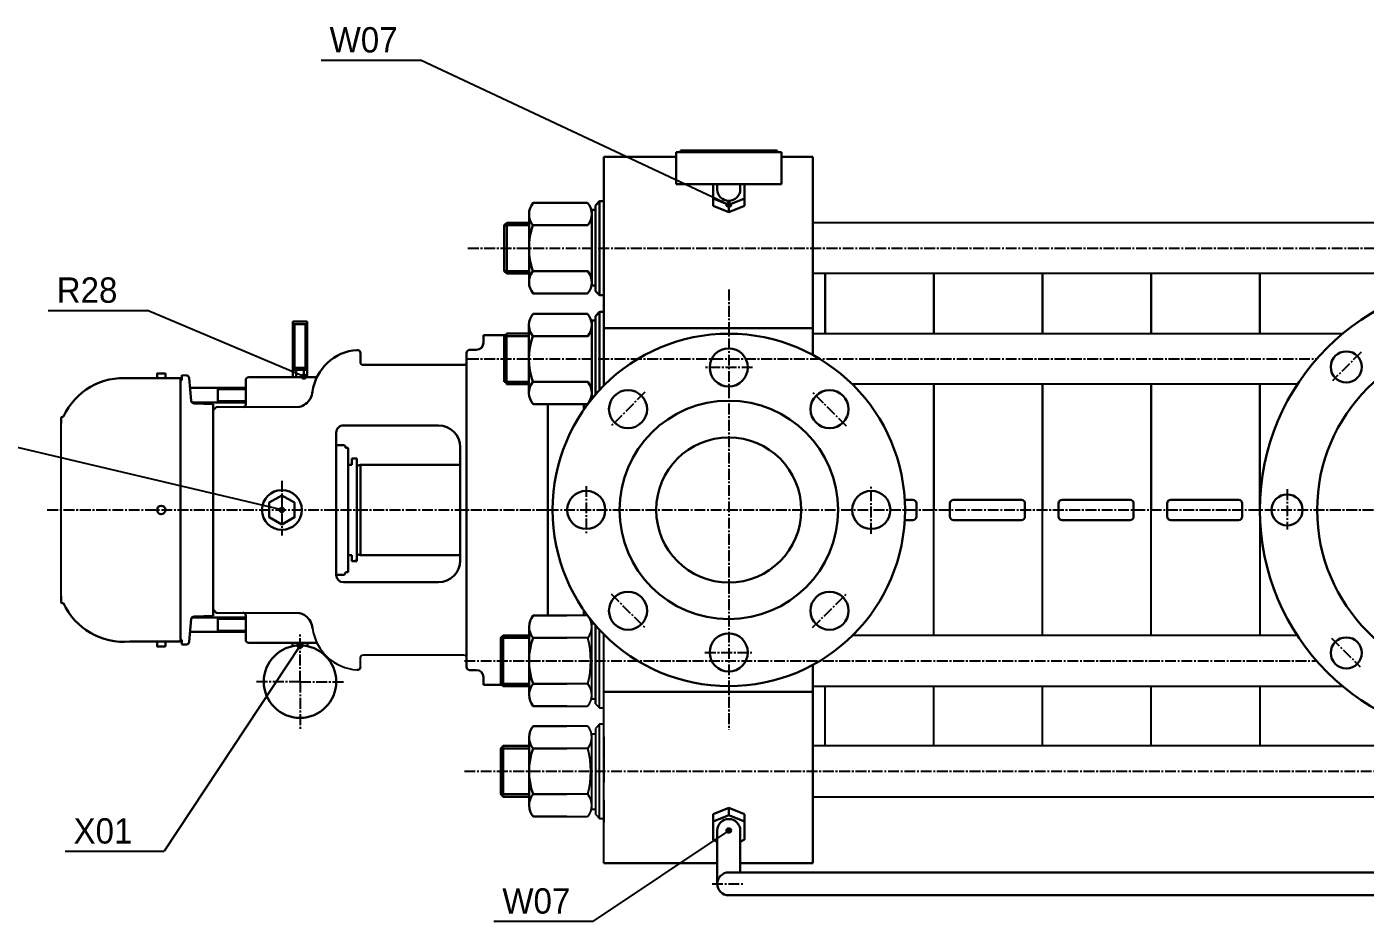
# Model space of a CAD drawing. Header units: millimetres. Extents: x 1235 to 3468, y -658 to 307.
# Drawn here: x 1321.7 to 1414.1, y -336.1 to -274.3 of the extents above; entities that cross this region are included whole.
import ezdxf
from ezdxf.enums import TextEntityAlignment as Align

# ---------------------------------------------------------------- set-up
doc = ezdxf.new("R2010")
doc.units = ezdxf.units.MM
for name, pattern in [('CENTRE', [1.125, 0.75, -0.125, 0.125, -0.125]), ('LDM', [0]), ('SOLID_THICK', [0]), ('SOLID_THIN', [0])]:
    doc.linetypes.add(name, pattern=pattern)
doc.layers.get('0').update_dxf_attribs({"color": 255, "lineweight": 30})
for name, color, linetype in [('11', 3, 'Continuous'), ('4', 7, 'Continuous'), ('5', 7, 'Continuous'), ('810', 7, 'Continuous')]:
    doc.layers.add(name, color=color, linetype=linetype)
doc.layers.add('AM_0', color=7, linetype='Continuous', lineweight=30)
doc.layers.add('AM_5', color=90, linetype='Continuous', lineweight=20)
doc.styles.add('TDM', font='medtext', dxfattribs={"width": 0.975})

msp = doc.modelspace()

# ---------------------------------------------------------------- hatches: boundary and pattern name
at = {"layer": 'AM_5'}
h = msp.add_hatch(dxfattribs=at)
h.set_pattern_fill('ANSI31', color=5, scale=0.005)
h.set_pattern_definition([(45, (-153.271745, -530.046228), (-0.01122532015, 0.01122532015), [])])
h.paths.add_polyline_path([(1370.298, -286.597, 1), (1369.966, -286.597, 1)])
h = msp.add_hatch(dxfattribs=at)
h.set_pattern_fill('ANSI31', color=5, scale=0.005)
h.set_pattern_definition([(45, (-182.61102, -541.90782), (-0.01122532015, 0.01122532015), [])])
h.paths.add_polyline_path([(1340.959, -298.459, 1), (1340.627, -298.459, 1)])
h = msp.add_hatch(dxfattribs=at)
h.set_pattern_fill('ANSI31', color=5, scale=0.005)
h.set_pattern_definition([(45, (-184.12037, -551.115462), (-0.01122532015, 0.01122532015), [])])
h.paths.add_polyline_path([(1339.45, -307.666, 1), (1339.117, -307.666, 1)])
h = msp.add_hatch(dxfattribs=at)
h.set_pattern_fill('ANSI31', color=5, scale=0.005)
h.set_pattern_definition([(45, (-182.870361, -560.469635), (-0.01122532015, 0.01122532015), [])])
h.paths.add_polyline_path([(1340.7, -317.021, 1), (1340.367, -317.021, 1)])
h = msp.add_hatch(dxfattribs=at)
h.set_pattern_fill('ANSI31', color=5, scale=0.005)
h.set_pattern_definition([(45, (-153.271745, -573.242996), (-0.01122532015, 0.01122532015), [])])
h.paths.add_polyline_path([(1370.298, -329.794, 1), (1369.966, -329.794, 1)])

# ---------------------------------------------------------------- linework, layer by layer
at = {"linetype": 'ByBlock'}
for p, q in [((1361.51, -283.291), (1366.492, -283.291)), ((1373.772, -283.291), (1375.936, -283.291)), ((1375.936, -283.291), (1375.936, -294.284)), ((1375.936, -294.284), (1375.936, -296.973)), ((1353.2, -295.602), (1354.796, -295.602)), ((1343.033, -302.325), (1343.033, -309.997)), ((1351.587, -303.325), (1351.587, -311.158)), ((1382.279, -306.961), (1382.831, -306.961)), ((1383.081, -307.211), (1383.081, -307.666)), ((1383.081, -308.122), (1383.081, -307.666)), ((1385.401, -307.211), (1385.401, -307.666)), ((1385.401, -308.122), (1385.401, -307.666)), ((1385.651, -306.961), (1390.331, -306.961)), ((1390.581, -307.211), (1390.581, -307.666)), ((1390.581, -308.122), (1390.581, -307.666)), ((1392.901, -307.211), (1392.901, -307.666)), ((1392.901, -308.122), (1392.901, -307.666)), ((1393.151, -306.961), (1397.831, -306.961)), ((1398.081, -307.211), (1398.081, -307.666)), ((1398.081, -308.122), (1398.081, -307.666)), ((1400.401, -307.211), (1400.401, -307.666)), ((1400.401, -308.122), (1400.401, -307.666)), ((1400.651, -306.961), (1405.331, -306.961)), ((1405.581, -307.211), (1405.581, -307.666)), ((1405.581, -308.122), (1405.581, -307.666)), ((1382.279, -308.372), (1382.831, -308.372)), ((1385.651, -308.372), (1390.331, -308.372)), ((1393.151, -308.372), (1397.831, -308.372)), ((1400.651, -308.372), (1405.331, -308.372)), ((1343.033, -309.997), (1343.033, -312.158)), ((1360.927, -321.043), (1360.927, -315.622)), ((1375.936, -325.13), (1375.936, -318.36)), ((1353.2, -319.731), (1354.448, -319.731)), ((1375.936, -332.041), (1375.936, -325.13)), ((1361.51, -332.041), (1369.34, -332.041)), ((1370.924, -332.041), (1375.936, -332.041))]:
    msp.add_line(p, q, dxfattribs=at)
for centre, radius, start, end in [((1350.087, -303.325), 1.5, 0, 90), ((1382.831, -307.211), 0.25, 0, 90), ((1385.651, -307.211), 0.25, 90, 180), ((1390.331, -307.211), 0.25, 0, 90), ((1393.151, -307.211), 0.25, 90, 180), ((1397.831, -307.211), 0.25, 0, 90), ((1400.651, -307.211), 0.25, 90, 180), ((1405.331, -307.211), 0.25, 0, 90), ((1382.831, -308.122), 0.25, 270, 0), ((1385.651, -308.122), 0.25, 180, 270), ((1390.331, -308.122), 0.25, 270, 0), ((1393.151, -308.122), 0.25, 180, 270), ((1397.831, -308.122), 0.25, 270, 0), ((1400.651, -308.122), 0.25, 180, 270), ((1405.331, -308.122), 0.25, 270, 0), ((1350.087, -311.158), 1.5, 270, 0)]:
    msp.add_arc(centre, radius, start, end, dxfattribs=at)
at = {"layer": '11', "color": 7, "linetype": 'SOLID_THICK'}
for p, q in [((1361.51, -283.291), (1361.51, -299.082)), ((1361.215, -286.348), (1360.923, -286.639)), ((1361.507, -286.348), (1361.215, -286.348)), ((1361.215, -292.848), (1361.215, -286.348)), ((1361.507, -292.848), (1361.507, -286.348)), ((1356.341, -287.252), (1356.341, -291.943)), ((1356.632, -286.471), (1360.382, -286.471)), ((1360.923, -286.952), (1360.674, -286.952)), ((1360.674, -286.952), (1360.674, -292.181)), ((1360.674, -287.252), (1360.674, -291.943)), ((1360.923, -286.639), (1360.923, -292.556)), ((1354.632, -288.015), (1354.799, -287.849)), ((1354.632, -291.182), (1354.632, -288.015)), ((1356.341, -288.015), (1354.632, -288.015)), ((1354.799, -287.849), (1354.799, -291.348)), ((1354.799, -287.849), (1356.341, -287.849)), ((1360.398, -288.015), (1356.616, -288.015)), ((1416.126, -287.848), (1375.936, -287.848)), ((1354.799, -291.348), (1354.632, -291.182)), ((1356.341, -291.182), (1354.632, -291.182)), ((1356.341, -291.348), (1354.799, -291.348)), ((1360.398, -291.18), (1356.616, -291.18)), ((1416.126, -291.347), (1375.936, -291.347)), ((1376.796, -295.493), (1376.796, -291.347)), ((1384.296, -295.493), (1384.296, -291.347)), ((1391.796, -295.493), (1391.796, -291.347)), ((1399.296, -295.493), (1399.296, -291.347)), ((1406.798, -291.347), (1406.798, -295.493)), ((1360.382, -292.725), (1356.632, -292.725)), ((1360.674, -292.181), (1360.923, -292.181)), ((1360.923, -292.556), (1361.215, -292.848)), ((1361.215, -292.848), (1361.507, -292.848)), ((1356.629, -294.116), (1360.379, -294.116)), ((1360.92, -294.597), (1360.67, -294.597)), ((1360.67, -294.597), (1360.67, -299.826)), ((1361.212, -293.993), (1360.92, -294.285)), ((1360.92, -294.285), (1360.92, -299.718)), ((1361.503, -293.993), (1361.212, -293.993)), ((1361.212, -299.392), (1361.212, -293.993)), ((1361.503, -299.088), (1361.503, -293.993)), ((1354.629, -298.827), (1354.629, -295.661)), ((1356.337, -295.661), (1354.629, -295.661)), ((1354.796, -295.494), (1354.796, -298.994)), ((1354.796, -295.494), (1356.337, -295.494)), ((1356.337, -294.898), (1356.337, -299.588)), ((1360.395, -295.66), (1356.612, -295.66)), ((1360.67, -294.898), (1360.67, -299.588)), ((1375.932, -295.493), (1412.507, -295.493)), ((1332.287, -298.578), (1328.78, -298.578)), ((1332.287, -315.31), (1332.287, -298.578)), ((1332.287, -298.703), (1332.287, -298.701)), ((1334.87, -299.241), (1334.87, -300.241)), ((1356.337, -298.827), (1354.629, -298.827)), ((1356.337, -298.994), (1354.796, -298.994)), ((1360.395, -298.826), (1356.612, -298.826)), ((1409.385, -298.993), (1378.665, -298.993)), ((1384.296, -316.335), (1384.296, -298.993)), ((1391.796, -316.335), (1391.796, -298.993)), ((1399.296, -316.335), (1399.296, -298.993)), ((1406.798, -298.993), (1406.798, -316.335)), ((1360.67, -299.826), (1360.828, -299.826)), ((1360.379, -300.37), (1356.629, -300.37)), ((1357.632, -314.958), (1357.632, -300.37)), ((1360.132, -300.736), (1360.132, -300.37)), ((1324.049, -301.31), (1324.049, -301.706)), ((1324.049, -314.023), (1324.049, -301.31)), ((1324.197, -301.227), (1324.132, -301.227)), ((1324.197, -314.106), (1324.132, -314.106)), ((1360.386, -314.958), (1356.635, -314.958)), ((1360.132, -314.958), (1360.132, -314.597)), ((1332.287, -316.755), (1332.287, -315.31)), ((1334.87, -316.091), (1334.87, -315.091)), ((1356.344, -320.43), (1356.344, -315.739)), ((1360.677, -320.73), (1360.677, -315.502)), ((1360.677, -315.502), (1360.824, -315.502)), ((1360.677, -320.43), (1360.677, -315.739)), ((1361.219, -321.335), (1361.219, -315.948)), ((1328.78, -316.755), (1332.287, -316.755)), ((1332.287, -316.63), (1332.287, -316.632)), ((1354.385, -316.502), (1354.552, -316.335)), ((1354.385, -319.668), (1354.385, -316.502)), ((1354.385, -316.502), (1356.344, -316.502)), ((1354.552, -316.335), (1356.344, -316.335)), ((1354.552, -319.835), (1354.552, -316.335)), ((1360.402, -316.502), (1356.619, -316.502)), ((1361.51, -332.041), (1361.51, -316.251)), ((1361.51, -321.335), (1361.51, -316.251)), ((1409.382, -316.335), (1378.67, -316.335)), ((1361.51, -324.881), (1361.51, -317.768)), ((1354.552, -319.835), (1354.385, -319.668)), ((1354.385, -319.668), (1356.344, -319.668)), ((1360.402, -319.667), (1356.619, -319.667)), ((1356.344, -319.835), (1354.552, -319.835)), ((1375.936, -319.835), (1412.501, -319.835)), ((1376.796, -323.914), (1376.796, -319.835)), ((1384.296, -323.915), (1384.296, -319.835)), ((1391.796, -323.915), (1391.796, -319.835)), ((1399.296, -323.916), (1399.296, -319.835)), ((1406.798, -319.835), (1406.798, -323.916)), ((1356.635, -321.212), (1360.386, -321.212)), ((1360.927, -320.73), (1360.677, -320.73)), ((1360.927, -321.043), (1361.219, -321.335)), ((1361.219, -321.335), (1361.51, -321.335)), ((1361.219, -322.46), (1360.927, -322.752)), ((1361.51, -322.46), (1361.219, -322.46)), ((1361.219, -328.96), (1361.219, -322.46)), ((1361.51, -329.264), (1361.51, -322.151)), ((1361.51, -328.96), (1361.51, -322.46)), ((1356.344, -328.056), (1356.344, -323.365)), ((1360.386, -322.583), (1356.635, -322.583)), ((1360.677, -328.356), (1360.677, -323.127)), ((1360.677, -323.127), (1360.927, -323.127)), ((1360.677, -328.056), (1360.677, -323.365)), ((1360.927, -322.752), (1360.927, -328.669)), ((1361.51, -323.325), (1361.51, -324.881)), ((1354.385, -324.127), (1354.552, -323.96)), ((1354.385, -327.293), (1354.385, -324.127)), ((1354.385, -324.127), (1356.344, -324.127)), ((1354.552, -323.96), (1356.344, -323.96)), ((1354.552, -327.46), (1354.552, -323.96)), ((1360.402, -324.128), (1356.619, -324.128)), ((1416.126, -323.96), (1375.936, -323.96)), ((1376.796, -323.914), (1376.796, -323.96)), ((1384.296, -323.915), (1384.296, -323.96)), ((1391.796, -323.915), (1391.796, -323.96)), ((1399.296, -323.916), (1399.296, -323.96)), ((1406.798, -323.916), (1406.798, -323.96)), ((1361.51, -324.918), (1361.51, -326.475)), ((1354.552, -327.46), (1354.385, -327.293)), ((1354.385, -327.293), (1356.344, -327.293)), ((1356.344, -327.46), (1354.552, -327.46)), ((1360.402, -327.293), (1356.619, -327.293)), ((1361.51, -327.695), (1361.51, -329.252)), ((1375.936, -327.46), (1416.126, -327.46)), ((1356.635, -328.837), (1360.386, -328.837)), ((1360.927, -328.356), (1360.677, -328.356)), ((1360.927, -328.669), (1361.219, -328.96)), ((1361.219, -328.96), (1361.51, -328.96))]:
    msp.add_line(p, q, dxfattribs=at)
at = {"layer": '11', "color": 172, "linetype": 'CENTRE'}
for p, q in [((1352.127, -289.598), (1438.416, -289.598)), ((1370.132, -292.451), (1370.132, -322.835)), ((1352.123, -297.243), (1410.713, -297.243)), ((1413.777, -296.781), (1411.807, -298.75)), ((1371.78, -297.829), (1368.438, -297.829)), ((1364.341, -299.545), (1361.978, -301.908)), ((1378.254, -301.875), (1375.89, -299.512)), ((1339.283, -305.655), (1339.283, -309.424)), ((1360.294, -306.018), (1360.294, -309.361)), ((1379.97, -309.314), (1379.97, -305.972)), ((1408.673, -306.231), (1408.673, -309.016)), ((1323.085, -307.666), (1357.965, -307.666)), ((1357.632, -307.666), (1469.689, -307.666)), ((1362.01, -313.457), (1364.374, -315.821)), ((1375.923, -315.788), (1378.286, -313.425)), ((1340.533, -319.521), (1340.533, -316.178)), ((1411.746, -316.522), (1413.716, -318.491)), ((1368.484, -317.504), (1371.826, -317.504)), ((1351.88, -318.085), (1410.709, -318.085)), ((1340.533, -319.521), (1337.446, -319.521)), ((1340.533, -319.521), (1340.533, -322.863)), ((1340.533, -319.521), (1343.62, -319.521)), ((1351.88, -325.71), (1438.168, -325.71)), ((1368.982, -333.479), (1371.195, -333.479))]:
    msp.add_line(p, q, dxfattribs=at)
at = {"layer": '11', "color": 7, "linetype": 'SOLID_THICK'}
for points in [[(1330.662, -298.578), (1330.662, -298.278, -0.414214), (1330.695, -298.244), (1331.212, -298.244, -0.414214), (1331.245, -298.278), (1331.245, -298.578)], [(1330.662, -316.755), (1330.662, -317.055, 0.414214), (1330.695, -317.088), (1331.212, -317.088, 0.414214), (1331.245, -317.055), (1331.245, -316.755)]]:
    msp.add_lwpolyline(points, format="xyb", close=True, dxfattribs=at)
for points in [[(1341.758, -298.39, -0.275997), (1341.574, -298.5), (1336.992, -298.5, 0.414214), (1336.783, -298.708), (1336.783, -300.366, -0.414214), (1336.575, -300.575)], [(1341.758, -316.943, 0.275997), (1341.574, -316.833), (1336.992, -316.833, -0.414214), (1336.783, -316.625), (1336.783, -314.966, 0.414214), (1336.575, -314.758)]]:
    msp.add_lwpolyline(points, format="xyb", dxfattribs=at)
for points in [[(1332.946, -299.241), (1336.783, -299.241)], [(1336.783, -300.241), (1333.071, -300.241)], [(1336.783, -315.091), (1333.071, -315.091)], [(1332.946, -316.091), (1336.783, -316.091)]]:
    msp.add_lwpolyline(points, dxfattribs=at)
for centre, radius, start, end in [((1357.535, -287.252), 1.194, 139.1177, 219.67451), ((1359.479, -287.252), 1.194, 320.32525, 40.8817), ((1361.031, -289.598), 4.69, 160.27969, 199.72031), ((1357.535, -291.943), 1.194, 140.32521, 220.88257), ((1359.479, -291.943), 1.194, 319.11803, 39.67504), ((1357.532, -294.898), 1.194, 139.1177, 219.67451), ((1359.476, -294.898), 1.194, 320.32525, 40.8817), ((1361.028, -297.243), 4.69, 160.27969, 199.72031), ((1328.361, -303.141), 4.583, 84.75265, 155.30516), ((1357.532, -299.588), 1.194, 140.32521, 220.88257), ((1359.476, -299.588), 1.194, 319.11803, 39.67504), ((1324.132, -301.31), 0.0833, 89.99787, 179.99787), ((1324.132, -314.023), 0.0833, 180.00213, 270.00213), ((1328.361, -312.191), 4.583, 204.69484, 275.24735), ((1357.538, -315.739), 1.194, 139.11723, 219.67471), ((1359.483, -315.739), 1.194, 320.3252, 40.88173), ((1361.035, -318.085), 4.691, 160.27972, 199.72028), ((1354.487, -318.085), 6.123, 345.02063, 14.97937), ((1357.538, -320.43), 1.194, 140.32558, 220.8825), ((1359.483, -320.43), 1.194, 319.11854, 39.67451), ((1357.538, -323.365), 1.194, 139.11723, 219.67471), ((1359.483, -323.365), 1.194, 320.3252, 40.88173), ((1361.035, -325.71), 4.691, 160.27972, 199.72028), ((1354.487, -325.71), 6.123, 345.02063, 14.97937), ((1357.538, -328.056), 1.194, 140.32558, 220.8825), ((1359.483, -328.056), 1.194, 319.11854, 39.67451)]:
    msp.add_arc(centre, radius, start, end, dxfattribs=at)
at = {"layer": '4', "color": 172, "linetype": 'LDM'}
for p, q in [((1341.994, -276.611), (1347.254, -276.611)), ((1347.254, -276.611), (1348.842, -276.611)), ((1370.132, -286.597), (1348.842, -276.611)), ((1323.158, -293.889), (1328.418, -293.889)), ((1328.418, -293.889), (1330.006, -293.889)), ((1340.793, -298.459), (1330.006, -293.889)), ((1339.283, -307.666), (1320.255, -303.173)), ((1340.533, -317.021), (1331.166, -331.223)), ((1370.132, -329.794), (1360.765, -336.059)), ((1324.318, -331.223), (1329.579, -331.223)), ((1329.579, -331.223), (1331.166, -331.223)), ((1353.917, -336.059), (1359.178, -336.059)), ((1359.178, -336.059), (1360.765, -336.059))]:
    msp.add_line(p, q, dxfattribs=at)
for centre in [(1370.132, -286.597), (1340.793, -298.459), (1339.283, -307.666), (1340.533, -317.021), (1370.132, -329.794)]:
    msp.add_circle(centre, 0.166, dxfattribs=at)
at = {"layer": '5', "color": 172, "linetype": 'SOLID_THIN'}
for p, q in [((1336.783, -299.329), (1334.87, -299.329)), ((1336.783, -300.154), (1334.87, -300.154)), ((1344.324, -311.208), (1344.454, -311.079)), ((1336.783, -315.179), (1334.87, -315.179)), ((1336.783, -316.004), (1334.87, -316.004))]:
    msp.add_line(p, q, dxfattribs=at)
at = {"layer": '810', "color": 7, "linetype": 'SOLID_THICK'}
for p, q in [((1353.2, -296.116), (1353.2, -295.602)), ((1352.033, -318.509), (1352.033, -296.825)), ((1352.242, -296.616), (1352.7, -296.616)), ((1332.37, -298.7), (1332.37, -298.366)), ((1332.37, -298.366), (1332.686, -298.377)), ((1332.287, -298.703), (1332.37, -298.7)), ((1332.886, -298.567), (1333.025, -300.142)), ((1340.922, -300.347), (1341.016, -300.265)), ((1341.016, -300.265), (1341.103, -300.173)), ((1341.103, -300.173), (1341.18, -300.071)), ((1341.18, -300.071), (1341.246, -299.962)), ((1341.246, -299.962), (1341.301, -299.848)), ((1341.301, -299.848), (1341.345, -299.731)), ((1341.345, -299.731), (1341.377, -299.612)), ((1341.377, -299.612), (1341.398, -299.495)), ((1333.223, -300.315), (1334.537, -300.361)), ((1333.223, -300.315), (1334.537, -300.361)), ((1334.533, -300.783), (1334.742, -300.575)), ((1334.537, -300.361), (1334.537, -300.55)), ((1334.537, -300.361), (1334.537, -300.55)), ((1334.537, -300.55), (1334.537, -314.629)), ((1340.497, -300.546), (1340.606, -300.516)), ((1340.606, -300.516), (1340.715, -300.473)), ((1340.715, -300.473), (1340.821, -300.417)), ((1340.821, -300.417), (1340.922, -300.347)), ((1350.087, -301.825), (1343.533, -301.825)), ((1347.213, -301.825), (1350.367, -301.825)), ((1343.033, -303.191), (1343.221, -303.191)), ((1343.221, -303.191), (1343.471, -303.191)), ((1343.471, -303.191), (1343.579, -303.191)), ((1343.579, -303.191), (1343.679, -303.291)), ((1343.679, -303.291), (1343.679, -303.375)), ((1343.679, -303.291), (1343.679, -303.291)), ((1343.846, -303.375), (1343.679, -303.375)), ((1343.846, -310.791), (1343.846, -303.375)), ((1343.033, -308.831), (1343.033, -304.289)), ((1344.12, -304.541), (1343.846, -304.541)), ((1344.454, -304.125), (1344.12, -304.125)), ((1344.12, -304.125), (1344.12, -304.541)), ((1344.454, -305.086), (1344.454, -304.125)), ((1344.454, -305.061), (1344.454, -304.675)), ((1344.515, -304.594), (1344.704, -304.544)), ((1344.704, -304.544), (1351.587, -304.544)), ((1344.704, -304.544), (1344.704, -307.669)), ((1344.454, -305.061), (1344.454, -307.669)), ((1344.454, -310.277), (1344.454, -307.669)), ((1344.704, -310.794), (1344.704, -307.669)), ((1344.454, -310.247), (1344.454, -311.208)), ((1344.454, -310.277), (1344.454, -310.663)), ((1344.12, -310.791), (1343.846, -310.791)), ((1343.846, -310.791), (1343.846, -311.958)), ((1344.12, -311.208), (1344.12, -310.791)), ((1344.454, -311.208), (1344.12, -311.208)), ((1344.515, -310.744), (1344.704, -310.794)), ((1344.704, -310.794), (1351.587, -310.794)), ((1343.033, -312.141), (1343.471, -312.141)), ((1343.471, -312.141), (1343.579, -312.141)), ((1343.579, -312.141), (1343.679, -312.041)), ((1343.846, -311.958), (1343.679, -311.958)), ((1343.679, -312.041), (1343.679, -311.958)), ((1343.679, -312.041), (1343.679, -312.041)), ((1343.533, -312.658), (1347.183, -312.658)), ((1347.183, -312.658), (1350.087, -312.658)), ((1333.223, -315.018), (1334.537, -314.972)), ((1333.223, -315.018), (1334.537, -314.972)), ((1334.533, -314.55), (1334.742, -314.758)), ((1334.533, -314.55), (1334.742, -314.758)), ((1334.537, -314.629), (1334.537, -314.955)), ((1334.537, -314.972), (1334.537, -314.783)), ((1334.537, -314.972), (1334.537, -314.783)), ((1340.497, -314.786), (1340.606, -314.816)), ((1340.497, -314.786), (1340.606, -314.816)), ((1340.606, -314.816), (1340.715, -314.859)), ((1340.606, -314.816), (1340.715, -314.859)), ((1340.715, -314.859), (1340.821, -314.916)), ((1340.715, -314.859), (1340.821, -314.916)), ((1340.821, -314.916), (1340.922, -314.986)), ((1340.821, -314.916), (1340.922, -314.986)), ((1340.922, -314.986), (1341.016, -315.068)), ((1340.922, -314.986), (1341.016, -315.068)), ((1341.016, -315.068), (1341.103, -315.16)), ((1341.016, -315.068), (1341.103, -315.16)), ((1332.886, -316.765), (1333.025, -315.191)), ((1341.103, -315.16), (1341.18, -315.262)), ((1341.103, -315.16), (1341.18, -315.262)), ((1341.18, -315.262), (1341.246, -315.371)), ((1341.18, -315.262), (1341.246, -315.371)), ((1341.246, -315.371), (1341.301, -315.485)), ((1341.246, -315.371), (1341.301, -315.485)), ((1341.301, -315.485), (1341.345, -315.602)), ((1341.301, -315.485), (1341.345, -315.602)), ((1341.345, -315.602), (1341.377, -315.72)), ((1341.345, -315.602), (1341.377, -315.72)), ((1341.377, -315.72), (1341.398, -315.838)), ((1341.377, -315.72), (1341.398, -315.838)), ((1332.287, -316.63), (1332.37, -316.633)), ((1332.37, -316.633), (1332.37, -316.966)), ((1332.37, -316.966), (1332.686, -316.955)), ((1352.242, -318.716), (1352.7, -318.716)), ((1353.2, -319.216), (1353.2, -319.731))]:
    msp.add_line(p, q, dxfattribs=at)
for points in [[(1344.7, -296.832), (1344.7, -297.45, 0.414214), (1344.908, -297.658), (1351.825, -297.658, 0.414214), (1352.033, -297.45), (1352.033, -297.167)], [(1344.7, -318.501), (1344.7, -317.883, -0.414214), (1344.908, -317.675), (1351.825, -317.675, -0.414214), (1352.033, -317.883), (1352.033, -318.165)]]:
    msp.add_lwpolyline(points, format="xyb", dxfattribs=at)
for points in [[(1334.742, -300.575), (1340.497, -300.546)], [(1334.742, -314.758), (1340.497, -314.786)], [(1334.742, -314.758), (1340.497, -314.786)]]:
    msp.add_lwpolyline(points, dxfattribs=at)
for centre, radius, start, end in [((1352.7, -296.116), 0.5, 270.0012, 0.0012), ((1344.7, -299.95), 3.333, 93.82257, 172.16237), ((1344.492, -296.832), 0.208, 0.00158, 93.82184), ((1352.242, -296.825), 0.208, 89.99685, 179.99685), ((1332.679, -298.586), 0.208, 4.99953, 87.99891), ((1333.23, -300.106), 0.208, 184.99995, 267.9951), ((1333.23, -300.106), 0.208, 184.99995, 267.9951), ((1343.533, -302.325), 0.5, 89.99869, 179.99869), ((1344.537, -304.675), 0.0833, 104.98931, 180.00443), ((1344.537, -310.663), 0.0834, 180.00246, 254.99355), ((1343.533, -312.158), 0.5, 179.99978, 269.99978), ((1333.23, -315.226), 0.208, 92.0049, 175.00005), ((1333.23, -315.226), 0.208, 92.0049, 175.00005), ((1344.7, -315.383), 3.333, 187.83763, 266.17743), ((1332.679, -316.747), 0.208, 272.00109, 355.00047), ((1344.492, -318.501), 0.208, 266.17816, 359.99842), ((1352.242, -318.508), 0.208, 180.00315, 270.00315), ((1352.7, -319.216), 0.5, 359.9988, 89.9988)]:
    msp.add_arc(centre, radius, start, end, dxfattribs=at)
at = {"layer": 'AM_0', "color": 7, "linetype": 'SOLID_THICK'}
for p, q in [((1361.51, -283.291), (1361.51, -299.082)), ((1361.51, -283.291), (1366.492, -283.291)), ((1373.772, -283.291), (1375.936, -283.291)), ((1375.936, -283.291), (1375.936, -294.284)), ((1369.34, -285.176), (1369.34, -285.539)), ((1370.924, -285.176), (1370.924, -285.539)), ((1361.215, -286.348), (1360.923, -286.639)), ((1361.507, -286.348), (1361.215, -286.348)), ((1361.215, -292.848), (1361.215, -286.348)), ((1361.507, -292.848), (1361.507, -286.348)), ((1356.341, -287.252), (1356.341, -291.943)), ((1356.632, -286.471), (1360.382, -286.471)), ((1360.923, -286.952), (1360.674, -286.952)), ((1360.674, -286.952), (1360.674, -292.181)), ((1360.674, -287.252), (1360.674, -291.943)), ((1360.923, -286.639), (1360.923, -292.556)), ((1354.632, -288.015), (1354.799, -287.849)), ((1354.632, -291.182), (1354.632, -288.015)), ((1356.341, -288.015), (1354.632, -288.015)), ((1354.799, -287.849), (1354.799, -291.348)), ((1354.799, -287.849), (1356.341, -287.849)), ((1360.398, -288.015), (1356.616, -288.015)), ((1354.799, -291.348), (1354.632, -291.182)), ((1356.341, -291.182), (1354.632, -291.182)), ((1356.341, -291.348), (1354.799, -291.348)), ((1360.398, -291.18), (1356.616, -291.18)), ((1376.796, -295.493), (1376.796, -291.347)), ((1384.296, -295.493), (1384.296, -291.347)), ((1391.796, -295.493), (1391.796, -291.347)), ((1399.296, -295.493), (1399.296, -291.347)), ((1406.798, -291.347), (1406.798, -295.493)), ((1360.382, -292.725), (1356.632, -292.725)), ((1360.674, -292.181), (1360.923, -292.181)), ((1360.923, -292.556), (1361.215, -292.848)), ((1361.215, -292.848), (1361.507, -292.848)), ((1356.629, -294.116), (1360.379, -294.116)), ((1360.92, -294.597), (1360.67, -294.597)), ((1360.67, -294.597), (1360.67, -299.826)), ((1361.212, -293.993), (1360.92, -294.285)), ((1360.92, -294.285), (1360.92, -299.718)), ((1361.503, -293.993), (1361.212, -293.993)), ((1361.212, -299.392), (1361.212, -293.993)), ((1361.503, -299.088), (1361.503, -293.993)), ((1375.936, -294.284), (1375.936, -296.973)), ((1353.2, -296.116), (1353.2, -295.602)), ((1353.2, -295.602), (1354.796, -295.602)), ((1354.629, -298.827), (1354.629, -295.661)), ((1356.337, -295.661), (1354.629, -295.661)), ((1354.796, -295.494), (1354.796, -298.994)), ((1354.796, -295.494), (1356.337, -295.494)), ((1356.337, -294.898), (1356.337, -299.588)), ((1360.395, -295.66), (1356.612, -295.66)), ((1360.67, -294.898), (1360.67, -299.588)), ((1352.033, -318.509), (1352.033, -296.825)), ((1352.242, -296.616), (1352.7, -296.616)), ((1332.37, -298.7), (1332.37, -298.366)), ((1332.37, -298.366), (1332.686, -298.377)), ((1332.287, -298.578), (1328.78, -298.578)), ((1332.287, -315.31), (1332.287, -298.578)), ((1332.287, -298.703), (1332.37, -298.7)), ((1332.287, -298.703), (1332.287, -298.701)), ((1332.886, -298.567), (1333.025, -300.142)), ((1334.87, -299.241), (1334.87, -300.241)), ((1336.783, -299.329), (1334.87, -299.329)), ((1356.337, -298.827), (1354.629, -298.827)), ((1356.337, -298.994), (1354.796, -298.994)), ((1360.395, -298.826), (1356.612, -298.826)), ((1384.296, -307.666), (1384.296, -298.993)), ((1391.796, -307.666), (1391.796, -298.993)), ((1399.296, -307.666), (1399.296, -298.993)), ((1406.798, -298.993), (1406.798, -307.666)), ((1336.783, -300.154), (1334.87, -300.154)), ((1340.922, -300.347), (1341.016, -300.265)), ((1341.016, -300.265), (1341.103, -300.173)), ((1341.103, -300.173), (1341.18, -300.071)), ((1341.18, -300.071), (1341.246, -299.962)), ((1341.246, -299.962), (1341.301, -299.848)), ((1341.301, -299.848), (1341.345, -299.731)), ((1341.345, -299.731), (1341.377, -299.612)), ((1341.377, -299.612), (1341.398, -299.495)), ((1360.67, -299.826), (1360.828, -299.826)), ((1333.223, -300.315), (1334.537, -300.361)), ((1333.223, -300.315), (1334.537, -300.361)), ((1334.533, -300.783), (1334.742, -300.575)), ((1334.537, -300.361), (1334.537, -300.55)), ((1334.537, -300.361), (1334.537, -300.55)), ((1334.537, -300.55), (1334.537, -314.629)), ((1340.497, -300.546), (1340.606, -300.516)), ((1340.606, -300.516), (1340.715, -300.473)), ((1340.715, -300.473), (1340.821, -300.417)), ((1340.821, -300.417), (1340.922, -300.347)), ((1360.379, -300.37), (1356.629, -300.37)), ((1357.632, -314.958), (1357.632, -300.37)), ((1360.132, -300.736), (1360.132, -300.37)), ((1324.049, -301.31), (1324.049, -301.706)), ((1324.197, -301.227), (1324.132, -301.227)), ((1350.087, -301.825), (1343.533, -301.825)), ((1347.213, -301.825), (1350.087, -301.825)), ((1343.033, -302.325), (1343.033, -308.831)), ((1343.033, -303.191), (1343.221, -303.191)), ((1343.221, -303.191), (1343.471, -303.191)), ((1343.471, -303.191), (1343.579, -303.191)), ((1343.579, -303.191), (1343.679, -303.291)), ((1343.679, -303.291), (1343.679, -303.375)), ((1343.679, -303.291), (1343.679, -303.291)), ((1343.846, -303.375), (1343.679, -303.375)), ((1343.846, -310.791), (1343.846, -303.375)), ((1351.587, -303.325), (1351.587, -311.158)), ((1343.033, -308.831), (1343.033, -304.289)), ((1344.12, -304.541), (1343.846, -304.541)), ((1344.454, -304.125), (1344.12, -304.125)), ((1344.12, -304.125), (1344.12, -304.541)), ((1344.454, -305.086), (1344.454, -304.125)), ((1344.454, -305.061), (1344.454, -304.675)), ((1344.515, -304.594), (1344.704, -304.544)), ((1344.704, -304.544), (1351.587, -304.544)), ((1344.704, -304.544), (1344.704, -307.669)), ((1344.454, -305.061), (1344.454, -307.669)), ((1344.454, -310.277), (1344.454, -307.669)), ((1344.704, -310.794), (1344.704, -307.669)), ((1382.279, -306.961), (1382.831, -306.961)), ((1383.081, -307.211), (1383.081, -307.666)), ((1385.401, -307.211), (1385.401, -307.666)), ((1385.651, -306.961), (1390.331, -306.961)), ((1390.581, -307.211), (1390.581, -307.666)), ((1392.901, -307.211), (1392.901, -307.666)), ((1393.151, -306.961), (1397.831, -306.961)), ((1398.081, -307.211), (1398.081, -307.666)), ((1400.401, -307.211), (1400.401, -307.666)), ((1400.651, -306.961), (1405.331, -306.961)), ((1405.581, -307.211), (1405.581, -307.666)), ((1343.033, -309.997), (1343.033, -312.158)), ((1344.454, -310.247), (1344.454, -311.208)), ((1344.454, -310.277), (1344.454, -310.663)), ((1344.12, -310.791), (1343.846, -310.791)), ((1343.846, -310.791), (1343.846, -311.958)), ((1344.12, -311.208), (1344.12, -310.791)), ((1344.454, -311.208), (1344.12, -311.208)), ((1344.324, -311.208), (1344.454, -311.079)), ((1344.515, -310.744), (1344.704, -310.794)), ((1344.704, -310.794), (1351.587, -310.794)), ((1343.033, -312.141), (1343.471, -312.141)), ((1343.471, -312.141), (1343.579, -312.141)), ((1343.579, -312.141), (1343.679, -312.041)), ((1343.846, -311.958), (1343.679, -311.958)), ((1343.679, -312.041), (1343.679, -311.958)), ((1343.679, -312.041), (1343.679, -312.041)), ((1343.533, -312.658), (1347.183, -312.658)), ((1347.183, -312.658), (1350.087, -312.658)), ((1324.049, -314.023), (1324.049, -313.627)), ((1324.197, -314.106), (1324.132, -314.106)), ((1333.223, -315.018), (1334.537, -314.972)), ((1333.223, -315.018), (1334.537, -314.972)), ((1334.533, -314.533), (1334.729, -314.728)), ((1334.533, -314.55), (1334.742, -314.758)), ((1334.533, -314.55), (1334.742, -314.758)), ((1334.537, -314.629), (1334.537, -314.955)), ((1334.537, -314.972), (1334.537, -314.783)), ((1334.537, -314.972), (1334.537, -314.783)), ((1340.497, -314.786), (1340.606, -314.816)), ((1340.497, -314.786), (1340.606, -314.816)), ((1340.606, -314.816), (1340.715, -314.859)), ((1340.606, -314.816), (1340.715, -314.859)), ((1340.715, -314.859), (1340.821, -314.916)), ((1340.821, -314.916), (1340.922, -314.986)), ((1340.821, -314.916), (1340.922, -314.986)), ((1340.922, -314.986), (1341.016, -315.068)), ((1340.922, -314.986), (1341.016, -315.068)), ((1341.016, -315.068), (1341.103, -315.16)), ((1341.016, -315.068), (1341.103, -315.16)), ((1358.947, -314.958), (1356.635, -314.958)), ((1332.287, -316.755), (1332.287, -315.31)), ((1332.886, -316.765), (1333.025, -315.191)), ((1334.87, -316.091), (1334.87, -315.091)), ((1336.783, -315.179), (1334.87, -315.179)), ((1336.783, -316.004), (1334.87, -316.004)), ((1341.103, -315.16), (1341.18, -315.262)), ((1341.103, -315.16), (1341.18, -315.262)), ((1341.18, -315.262), (1341.246, -315.371)), ((1341.18, -315.262), (1341.246, -315.371)), ((1341.246, -315.371), (1341.301, -315.485)), ((1341.246, -315.371), (1341.301, -315.485)), ((1341.301, -315.485), (1341.345, -315.602)), ((1341.301, -315.485), (1341.345, -315.602)), ((1341.345, -315.602), (1341.377, -315.72)), ((1341.345, -315.602), (1341.377, -315.72)), ((1341.377, -315.72), (1341.398, -315.838)), ((1341.377, -315.72), (1341.398, -315.838)), ((1356.344, -320.43), (1356.344, -315.739)), ((1328.78, -316.755), (1332.287, -316.755)), ((1332.287, -316.63), (1332.37, -316.633)), ((1332.287, -316.63), (1332.287, -316.632)), ((1332.37, -316.633), (1332.37, -316.966)), ((1354.385, -316.502), (1354.552, -316.335)), ((1354.385, -319.668), (1354.385, -316.502)), ((1354.385, -316.502), (1356.344, -316.502)), ((1354.552, -316.335), (1356.344, -316.335)), ((1354.552, -319.835), (1354.552, -316.335)), ((1358.947, -316.502), (1356.619, -316.502)), ((1332.37, -316.966), (1332.686, -316.955)), ((1352.242, -318.716), (1352.7, -318.716)), ((1353.2, -319.216), (1353.2, -319.731)), ((1354.552, -319.835), (1354.385, -319.668)), ((1354.385, -319.668), (1356.344, -319.668)), ((1358.947, -319.667), (1356.619, -319.667)), ((1356.344, -319.835), (1354.552, -319.835)), ((1356.635, -321.212), (1358.947, -321.212)), ((1356.344, -328.056), (1356.344, -323.365)), ((1358.947, -322.583), (1356.635, -322.583)), ((1354.385, -324.127), (1354.552, -323.96)), ((1354.385, -327.293), (1354.385, -324.127)), ((1354.385, -324.127), (1356.344, -324.127)), ((1354.552, -323.96), (1356.344, -323.96)), ((1354.552, -327.46), (1354.552, -323.96)), ((1358.947, -324.128), (1356.619, -324.128)), ((1354.552, -327.46), (1354.385, -327.293)), ((1354.385, -327.293), (1356.344, -327.293)), ((1356.344, -327.46), (1354.552, -327.46)), ((1358.947, -327.293), (1356.619, -327.293)), ((1356.635, -328.837), (1358.947, -328.837)), ((1369.34, -333.479), (1369.34, -329.794)), ((1370.924, -332.687), (1370.924, -329.794)), ((1421.049, -332.687), (1370.132, -332.687)), ((1421.84, -334.271), (1370.132, -334.271))]:
    msp.add_line(p, q, dxfattribs=at)
at = {"layer": 'AM_0'}
for p, q in [((1366.492, -285.176), (1366.492, -282.978)), ((1366.492, -282.978), (1373.772, -282.978)), ((1366.801, -282.846), (1373.463, -282.846)), ((1366.801, -282.978), (1366.801, -282.846)), ((1373.463, -282.978), (1373.463, -282.846)), ((1373.772, -285.176), (1373.772, -282.978)), ((1373.772, -285.176), (1366.492, -285.176)), ((1370.132, -285.176), (1366.492, -285.176)), ((1369.049, -286.164), (1369.049, -286.672)), ((1371.215, -286.164), (1371.215, -286.672)), ((1369.049, -286.672), (1370.132, -287.105)), ((1370.132, -286.597), (1370.132, -287.105)), ((1371.215, -286.672), (1370.132, -287.105)), ((1340.039, -297.994), (1340.039, -294.652)), ((1340.039, -294.652), (1341.028, -294.652)), ((1341.028, -297.994), (1341.028, -294.652)), ((1340.039, -294.84), (1341.028, -294.84)), ((1340.158, -297.846), (1340.158, -294.84)), ((1340.909, -297.846), (1340.909, -294.84)), ((1366.021, -295.106), (1361.51, -295.106)), ((1375.936, -295.106), (1366.021, -295.106)), ((1341.028, -297.846), (1340.039, -297.846)), ((1340.533, -297.994), (1340.039, -297.994)), ((1340.039, -297.994), (1340.039, -298.459)), ((1340.274, -297.994), (1340.274, -298.459)), ((1340.533, -297.994), (1341.028, -297.994)), ((1340.793, -297.994), (1340.793, -298.459)), ((1341.028, -297.994), (1341.028, -298.459)), ((1339.996, -316.833), (1340.033, -317.071)), ((1341.071, -316.833), (1341.033, -317.071)), ((1366.021, -320.226), (1361.51, -320.226)), ((1375.936, -320.226), (1366.021, -320.226)), ((1369.049, -328.66), (1370.132, -328.227)), ((1369.049, -329.168), (1369.049, -328.66)), ((1370.132, -328.736), (1370.132, -328.227)), ((1371.215, -328.66), (1370.132, -328.227)), ((1371.215, -329.168), (1371.215, -328.66))]:
    msp.add_line(p, q, dxfattribs=at)
at = {"layer": 'AM_0', "color": 7, "linetype": 'SOLID_THICK'}
for points in [[(1369.049, -285.176), (1369.049, -286.164), (1370.132, -286.597), (1371.215, -286.164), (1371.215, -285.176)], [(1332.946, -299.241), (1336.783, -299.241)], [(1336.783, -300.241), (1333.071, -300.241)], [(1334.742, -300.575), (1340.497, -300.546)], [(1334.742, -314.758), (1340.497, -314.786)], [(1336.783, -315.091), (1333.071, -315.091)], [(1332.946, -316.091), (1336.783, -316.091)], [(1369.34, -330.588), (1369.049, -330.419), (1369.049, -329.168), (1370.132, -328.736), (1371.215, -329.168), (1371.215, -330.419), (1370.924, -330.588)]]:
    msp.add_lwpolyline(points, dxfattribs=at)
for points in [[(1344.7, -296.832), (1344.7, -297.45, 0.414214), (1344.908, -297.658), (1351.825, -297.658, 0.414214), (1352.033, -297.45), (1352.033, -297.167)], [(1341.758, -298.39, -0.275997), (1341.574, -298.5), (1336.992, -298.5, 0.414214), (1336.783, -298.708), (1336.783, -300.366, -0.414214), (1336.575, -300.575)], [(1341.758, -316.943, 0.275997), (1341.574, -316.833), (1336.992, -316.833, -0.414214), (1336.783, -316.625), (1336.783, -314.966, 0.414214), (1336.575, -314.758)]]:
    msp.add_lwpolyline(points, format="xyb", dxfattribs=at)
for points in [[(1330.662, -298.578), (1330.662, -298.278, -0.414214), (1330.695, -298.244), (1331.212, -298.244, -0.414214), (1331.245, -298.278), (1331.245, -298.578)], [(1330.662, -316.755), (1330.662, -317.055, 0.414214), (1330.695, -317.088), (1331.212, -317.088, 0.414214), (1331.245, -317.055), (1331.245, -316.755)]]:
    msp.add_lwpolyline(points, format="xyb", close=True, dxfattribs=at)
at = {"layer": 'AM_0'}
msp.add_lwpolyline([(1339.283, -308.674), (1340.156, -308.17), (1340.156, -307.163), (1339.283, -306.659), (1338.411, -307.163), (1338.411, -308.17)], close=True, dxfattribs=at)
for centre, radius in [((1422.632, -307.666), 15.834), ((1370.132, -307.666), 12.167), ((1370.132, -297.829), 1.315), ((1422.632, -307.666), 11.882), ((1412.762, -297.796), 1.075), ((1363.176, -300.71), 1.315), ((1370.132, -307.666), 7.542), ((1377.088, -300.71), 1.315), ((1370.132, -307.666), 5.007), ((1339.283, -307.666), 1.375), ((1360.294, -307.666), 1.315), ((1379.97, -307.666), 1.315), ((1408.673, -307.666), 1.075), ((1330.954, -307.666), 0.292), ((1363.176, -314.623), 1.315), ((1377.088, -314.623), 1.315), ((1370.132, -317.504), 1.315), ((1412.762, -317.537), 1.075), ((1340.533, -319.521), 2.5)]:
    msp.add_circle(centre, radius, dxfattribs=at)
at = {"layer": 'AM_0', "color": 7, "linetype": 'SOLID_THICK'}
for centre, radius, start, end in [((1370.132, -285.539), 0.792, 180, 0), ((1357.535, -287.252), 1.194, 139.1177, 219.67451), ((1359.479, -287.252), 1.194, 320.32525, 40.8817), ((1361.031, -289.598), 4.69, 160.27969, 199.72031), ((1357.535, -291.943), 1.194, 140.32521, 220.88257), ((1359.479, -291.943), 1.194, 319.11803, 39.67504), ((1357.532, -294.898), 1.194, 139.1177, 219.67451), ((1359.476, -294.898), 1.194, 320.32525, 40.8817), ((1361.028, -297.243), 4.69, 160.27969, 199.72031), ((1352.7, -296.116), 0.5, 270.0012, 0.0012), ((1344.7, -299.95), 3.333, 93.82257, 172.16237), ((1344.492, -296.832), 0.208, 0.00158, 93.82184), ((1352.242, -296.825), 0.208, 89.99685, 179.99685), ((1332.679, -298.586), 0.208, 4.99953, 87.99891), ((1328.361, -303.141), 4.583, 84.75265, 155.30516), ((1357.532, -299.588), 1.194, 140.32521, 220.88257), ((1359.476, -299.588), 1.194, 319.11803, 39.67504), ((1333.23, -300.106), 0.208, 184.99995, 267.9951), ((1333.23, -300.106), 0.208, 184.99995, 267.9951), ((1324.132, -301.31), 0.0833, 89.99787, 179.99787), ((1343.533, -302.325), 0.5, 89.99869, 179.99869), ((1350.087, -303.325), 1.5, 0, 90), ((1344.537, -304.675), 0.0833, 104.98931, 180.00443), ((1382.831, -307.211), 0.25, 0, 90), ((1385.651, -307.211), 0.25, 90, 180), ((1390.331, -307.211), 0.25, 0, 90), ((1393.151, -307.211), 0.25, 90, 180), ((1397.831, -307.211), 0.25, 0, 90), ((1400.651, -307.211), 0.25, 90, 180), ((1405.331, -307.211), 0.25, 0, 90), ((1344.537, -310.663), 0.0834, 180.00246, 254.99355), ((1350.087, -311.158), 1.5, 270, 0), ((1343.533, -312.158), 0.5, 179.99978, 269.99978), ((1324.132, -314.023), 0.0833, 180.00213, 270.00213), ((1328.361, -312.191), 4.583, 204.69484, 275.24735), ((1333.23, -315.226), 0.208, 92.0049, 175.00005), ((1333.23, -315.226), 0.208, 92.0049, 175.00005), ((1357.538, -315.739), 1.194, 139.11723, 219.67471), ((1332.679, -316.747), 0.208, 272.00109, 355.00047), ((1361.035, -318.085), 4.691, 160.27972, 199.72028), ((1344.492, -318.501), 0.208, 266.17816, 359.99842), ((1352.242, -318.508), 0.208, 180.00315, 270.00315), ((1352.7, -319.216), 0.5, 359.9988, 89.9988), ((1357.538, -320.43), 1.194, 140.32558, 220.8825), ((1357.538, -323.365), 1.194, 139.11723, 219.67471), ((1361.035, -325.71), 4.691, 160.27972, 199.72028), ((1357.538, -328.056), 1.194, 140.32558, 220.8825), ((1370.132, -329.794), 0.792, 0, 180), ((1370.132, -333.479), 0.792, 90, 270), ((1370.132, -333.479), 0.792, 180, 270)]:
    msp.add_arc(centre, radius, start, end, dxfattribs=at)

# ---------------------------------------------------------------- texts
at = {"layer": '4', "color": 7, "style": 'TDM', "width": 0.975}
for s, p in [('W07', (1342.577, -276.611)), ('R28', (1323.74, -293.889)), ('X01', (1324.901, -331.223)), ('W07', (1354.5, -336.059))]:
    msp.add_text(s, height=1.75, dxfattribs=at).set_placement(p, align=Align.BOTTOM_LEFT)

doc.saveas('drawing.dxf')
